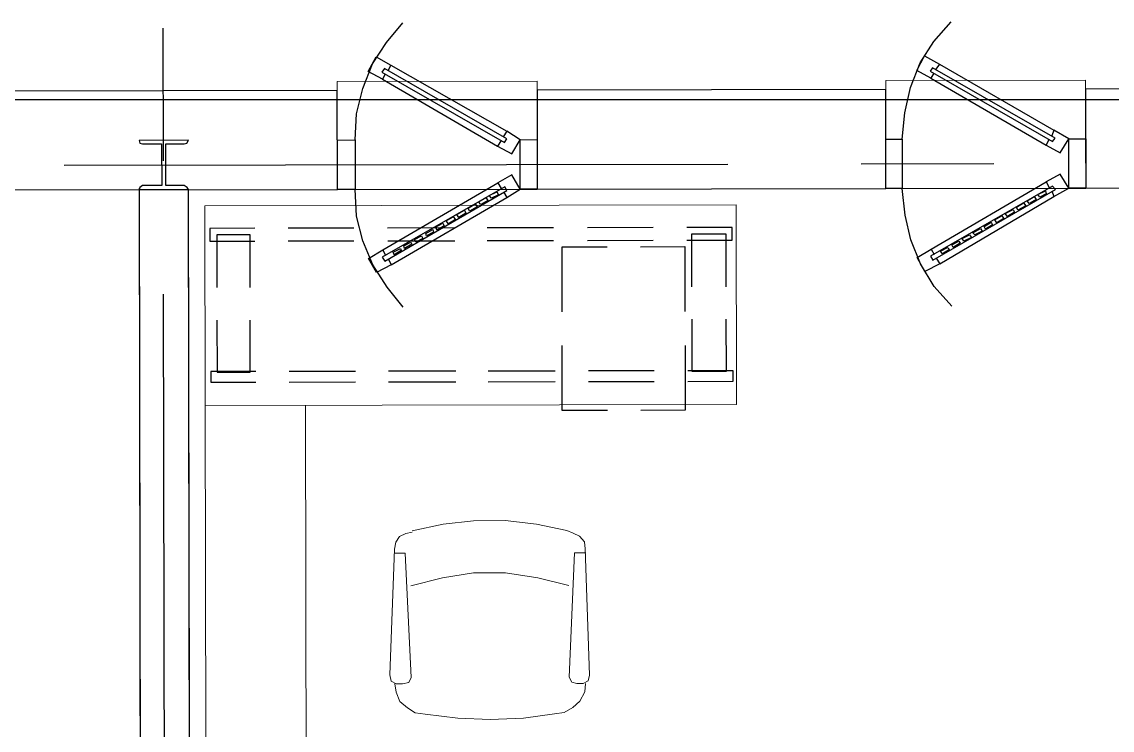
# Model space of a CAD drawing. Header units: inches. Extents: x 6322 to 85903, y -36042 to 7673.
# Drawn here: x 61507.6 to 61638.7, y 5913.8 to 5999 of the extents above; entities that cross this region are included whole.
import ezdxf

# ---------------------------------------------------------------- set-up
doc = ezdxf.new("R2010")
doc.units = ezdxf.units.IN
doc.header["$LTSCALE"] = 10
doc.linetypes.add('Amconstr', pattern=[9999, 9999, 0])
doc.layers.add('new partion wall', color=1, linetype='Continuous')
doc.layers.add('Plot Boundary', color=1, linetype='Continuous')

# ---------------------------------------------------------------- blocks, each defined once
blk = doc.blocks.new('pdf plan')
at = {"color": 7, "linetype": 'Continuous', "lineweight": -2, "true_color": 0x000007}
for points in [[(282.217, 438.788), (282.25, 439.4), (282.399, 439.996), (282.63, 440.575), (282.961, 441.071), (283.342, 441.534)], [(295.035, 438.788), (295.102, 439.4), (295.234, 439.996), (295.465, 440.575), (295.78, 441.071), (296.193, 441.534)], [(277.718, 441.418), (277.718, 438.309), (277.718, 438.309)], [(282.928, 440.327), (282.862, 440.211), (282.531, 440.393), (282.713, 440.74), (283.06, 440.542), (282.994, 440.426)], [(295.78, 440.327), (295.713, 440.211), (295.383, 440.393), (295.565, 440.74), (295.912, 440.542), (295.829, 440.426)], [(283.06, 440.542), (285.773, 438.987), (285.773, 438.987)], [(295.912, 440.542), (298.591, 438.987), (298.591, 438.987)], [(282.862, 440.211), (285.558, 438.639), (285.558, 438.639)], [(295.713, 440.211), (298.409, 438.639), (298.409, 438.639)], [(285.641, 438.772), (285.558, 438.639), (285.889, 438.458), (286.087, 438.788), (285.773, 438.987), (285.69, 438.855)], [(298.476, 438.772), (298.409, 438.639), (298.74, 438.458), (298.939, 438.788), (298.591, 438.987), (298.542, 438.855)], [(275.403, 438.209), (290.95, 438.209), (290.95, 438.209)], [(294.076, 438.209), (297.186, 438.209), (297.186, 438.209)], [(285.69, 437.564), (285.773, 437.432), (286.087, 437.631), (285.889, 437.961), (285.558, 437.779), (285.641, 437.647)], [(298.542, 437.564), (298.591, 437.432), (298.939, 437.631), (298.74, 437.961), (298.409, 437.779), (298.476, 437.647)], [(282.862, 436.208), (285.558, 437.779), (285.558, 437.779)], [(295.713, 436.208), (298.409, 437.779), (298.409, 437.779)], [(281.803, 437.631), (286.484, 437.631), (286.484, 437.631)], [(283.342, 434.868), (282.961, 435.332), (282.63, 435.861), (282.399, 436.423), (282.25, 437.002), (282.217, 437.631)], [(283.06, 435.861), (285.773, 437.432), (285.773, 437.432)], [(294.655, 437.631), (299.336, 437.631), (299.336, 437.631)], [(296.193, 434.868), (295.78, 435.332), (295.465, 435.861), (295.234, 436.423), (295.102, 437.002), (295.035, 437.631)], [(295.912, 435.861), (298.591, 437.432), (298.591, 437.432)], [(279.868, 436.721), (278.81, 436.721), (278.81, 436.423), (279.868, 436.423)], [(282.184, 436.721), (280.646, 436.721), (280.646, 436.721)], [(284.549, 436.721), (282.978, 436.721), (282.978, 436.721)], [(286.865, 436.721), (285.31, 436.721), (285.31, 436.721)], [(289.197, 436.721), (287.659, 436.721), (287.659, 436.721)], [(291.049, 436.423), (291.049, 436.721), (289.991, 436.721)], [(279.753, 435.332), (279.753, 436.572), (278.975, 436.572), (278.975, 435.332)], [(280.646, 436.423), (282.184, 436.423), (282.184, 436.423)], [(282.978, 436.423), (284.549, 436.423), (284.549, 436.423)], [(285.31, 436.423), (286.865, 436.423), (286.865, 436.423)], [(287.659, 436.423), (289.197, 436.423), (289.197, 436.423)], [(289.991, 436.423), (291.049, 436.423), (291.049, 436.423)], [(290.106, 435.332), (290.106, 436.572), (290.9, 436.572), (290.9, 435.332)], [(282.994, 435.993), (283.06, 435.861), (282.713, 435.679), (282.531, 436.01), (282.862, 436.208), (282.928, 436.076)], [(287.063, 434.753), (287.063, 436.274), (288.122, 436.274)], [(288.899, 436.274), (289.941, 436.274), (289.941, 436.274)], [(289.941, 436.274), (289.941, 434.753), (289.941, 434.753)], [(295.829, 435.993), (295.912, 435.861), (295.565, 435.679), (295.383, 436.01), (295.713, 436.208), (295.78, 436.076)], [(277.718, 435.183), (277.718, 419.602), (277.718, 419.602)], [(278.975, 434.571), (278.975, 433.347), (279.753, 433.347)], [(279.753, 433.347), (279.753, 434.571), (279.753, 434.571)], [(290.106, 433.347), (290.106, 434.571), (290.106, 434.571)], [(290.9, 434.571), (290.9, 433.347), (290.106, 433.347)], [(288.122, 432.437), (287.063, 432.437), (287.063, 433.959)], [(289.941, 433.959), (289.941, 432.437), (288.899, 432.437)], [(279.885, 433.363), (278.826, 433.363), (278.826, 433.115), (279.885, 433.115)], [(282.217, 433.363), (280.662, 433.363), (280.662, 433.363)], [(284.566, 433.363), (282.994, 433.363), (282.994, 433.363)], [(286.898, 433.363), (285.326, 433.363), (285.326, 433.363)], [(289.213, 433.363), (287.675, 433.363), (287.675, 433.363)], [(291.066, 433.115), (291.066, 433.363), (290.007, 433.363)], [(280.662, 433.115), (282.217, 433.115), (282.217, 433.115)], [(282.994, 433.115), (284.566, 433.115), (284.566, 433.115)], [(285.326, 433.115), (286.898, 433.115), (286.898, 433.115)], [(287.675, 433.115), (289.213, 433.115), (289.213, 433.115)], [(290.007, 433.115), (291.066, 433.115), (291.066, 433.115)]]:
    blk.add_lwpolyline(points, dxfattribs=at)
for points in [[(282.912, 440.459), (282.845, 440.376), (285.723, 438.722), (285.773, 438.805)], [(295.747, 440.459), (295.697, 440.376), (298.558, 438.722), (298.625, 438.805)], [(281.803, 437.631), (281.803, 439.946), (273.633, 439.946), (273.633, 437.631)], [(294.655, 437.631), (294.655, 439.946), (286.484, 439.946), (286.484, 437.631)], [(307.506, 437.631), (307.506, 439.946), (299.336, 439.946), (299.336, 437.631)], [(277.238, 437.73), (277.172, 437.68), (277.156, 437.631), (278.314, 437.631), (278.28, 437.68), (278.214, 437.73), (277.784, 437.73), (277.784, 438.706), (278.214, 438.706), (278.28, 438.722), (278.314, 438.788), (277.156, 438.788), (277.172, 438.722), (277.238, 438.706), (277.685, 438.706), (277.685, 437.73)], [(281.803, 437.631), (281.803, 438.788), (282.217, 438.788), (282.217, 437.631)], [(286.087, 437.631), (286.087, 438.788), (286.484, 438.788), (286.484, 437.631)], [(294.655, 437.631), (294.655, 438.788), (295.035, 438.788), (295.035, 437.631)], [(298.939, 437.631), (298.939, 438.788), (299.336, 438.788), (299.336, 437.631)], [(285.723, 437.68), (282.845, 436.043), (282.912, 435.943), (285.773, 437.597)], [(298.558, 437.68), (295.697, 436.043), (295.747, 435.943), (298.625, 437.597)], [(285.111, 437.333), (285.277, 437.432), (285.326, 437.366), (285.161, 437.267)], [(285.36, 437.482), (285.541, 437.564), (285.575, 437.498), (285.409, 437.416)], [(297.963, 437.333), (298.128, 437.432), (298.178, 437.366), (298.013, 437.267)], [(298.211, 437.482), (298.393, 437.564), (298.409, 437.498), (298.261, 437.416)], [(284.599, 437.035), (284.781, 437.134), (284.814, 437.068), (284.648, 436.969)], [(284.863, 437.184), (285.029, 437.283), (285.078, 437.217), (284.896, 437.118)], [(297.45, 437.035), (297.632, 437.134), (297.665, 437.068), (297.5, 436.969)], [(297.715, 437.184), (297.88, 437.283), (297.93, 437.217), (297.748, 437.118)], [(284.351, 436.886), (284.516, 436.985), (284.566, 436.919), (284.4, 436.82)], [(297.202, 436.886), (297.367, 436.985), (297.417, 436.919), (297.252, 436.82)], [(283.871, 436.589), (284.036, 436.688), (284.053, 436.622), (283.887, 436.539)], [(284.102, 436.737), (284.268, 436.837), (284.301, 436.77), (284.136, 436.671)], [(296.689, 436.589), (296.871, 436.688), (296.904, 436.622), (296.739, 436.539)], [(296.954, 436.737), (297.119, 436.837), (297.152, 436.77), (296.987, 436.671)], [(283.358, 436.307), (283.524, 436.39), (283.54, 436.34), (283.375, 436.241)], [(283.606, 436.456), (283.772, 436.539), (283.805, 436.473), (283.639, 436.39)], [(296.193, 436.307), (296.359, 436.39), (296.392, 436.34), (296.226, 436.241)], [(296.441, 436.456), (296.607, 436.539), (296.656, 436.473), (296.474, 436.39)], [(283.11, 436.159), (283.276, 436.241), (283.292, 436.192), (283.127, 436.092)], [(295.929, 436.159), (296.094, 436.241), (296.144, 436.192), (295.978, 436.092)]]:
    blk.add_lwpolyline(points, close=True, dxfattribs=at)
at = {"color": 253, "linetype": 'Continuous', "lineweight": 20, "true_color": 0xb3b3b3}
for points in [[(281.803, 439.946), (281.803, 440.161), (286.484, 440.161), (286.484, 439.946)], [(294.655, 439.946), (294.655, 440.161), (299.336, 440.161), (299.336, 439.946)]]:
    blk.add_lwpolyline(points, dxfattribs=at)
at = {"color": 7, "linetype": 'Continuous', "lineweight": 13, "true_color": 0x000007}
for points in [[(277.156, 437.631), (277.156, 412.953), (277.156, 412.953)], [(278.314, 437.631), (278.314, 412.953), (278.314, 412.953)]]:
    blk.add_lwpolyline(points, dxfattribs=at)
at = {"color": 7, "linetype": 'Continuous', "lineweight": 9, "true_color": 0x000007}
blk.add_lwpolyline([(278.694, 437.25), (278.694, 432.569), (291.148, 432.569), (291.148, 437.25)], close=True, dxfattribs=at)
for points in [[(278.694, 432.569), (278.694, 420.843), (278.694, 420.843)], [(281.043, 432.569), (281.043, 423.721), (281.043, 423.721)], [(283.54, 429.625), (284.268, 429.774), (284.979, 429.857), (285.723, 429.857), (286.451, 429.774), (287.162, 429.625)], [(283.127, 429.195), (283.16, 429.361), (283.242, 429.493), (283.391, 429.559), (283.54, 429.592)], [(287.162, 429.625), (287.311, 429.559), (287.311, 429.559)], [(287.311, 429.559), (287.46, 429.493), (287.576, 429.361), (287.592, 429.195)], [(283.127, 429.195), (283.011, 426.251), (283.011, 426.251)], [(283.375, 429.096), (283.143, 429.096), (283.143, 429.096)], [(283.375, 429.096), (283.507, 426.185), (283.507, 426.185)], [(287.344, 429.096), (287.212, 426.185), (287.212, 426.185)], [(287.344, 429.096), (287.609, 429.096), (287.609, 429.096)], [(287.592, 429.195), (287.692, 426.235), (287.692, 426.235)], [(283.507, 428.335), (284.251, 428.517), (284.979, 428.633), (285.723, 428.633), (286.484, 428.517), (287.212, 428.335)], [(283.16, 426.036), (283.044, 426.102), (283.011, 426.251)], [(283.507, 426.185), (283.457, 426.069), (283.309, 426.036), (283.16, 426.036)], [(287.394, 426.036), (287.278, 426.069), (287.212, 426.185)], [(287.692, 426.235), (287.659, 426.102), (287.543, 426.036)], [(283.838, 425.325), (283.606, 425.358), (283.424, 425.474), (283.242, 425.623), (283.16, 425.838), (283.127, 426.036)], [(287.592, 426.036), (287.576, 425.838), (287.46, 425.623), (287.295, 425.474), (287.096, 425.358), (286.865, 425.325), (286.137, 425.226), (285.36, 425.193), (284.599, 425.226), (283.838, 425.325)], [(287.543, 426.036), (287.394, 426.036), (287.394, 426.036)]]:
    blk.add_lwpolyline(points, dxfattribs=at)
at = {"layer": 'new partion wall'}
blk.add_lwpolyline([(277.156, 437.668), (277.156, 400.846), (278.314, 400.846), (278.314, 437.631), (277.156, 437.631)], dxfattribs=at)
at = {"layer": 'Plot Boundary', "color": 5, "lineweight": -3}
blk.add_lwpolyline([(173.816, 439.924), (484.814, 439.377), (484.645, 343.505), (173.647, 344.053)], close=True, dxfattribs=at)

msp = doc.modelspace()

# ---------------------------------------------------------------- block references
at = {"linetype": 'Amconstr', "lineweight": 25, "xscale": 5.131858713091743, "yscale": 5.131858713091743, "zscale": 5.131858713091743, "rotation": 0.100856521769071}
msp.add_blockref('pdf plan', (60103.28593, 3730.46186), dxfattribs=at)

doc.saveas('drawing.dxf')
